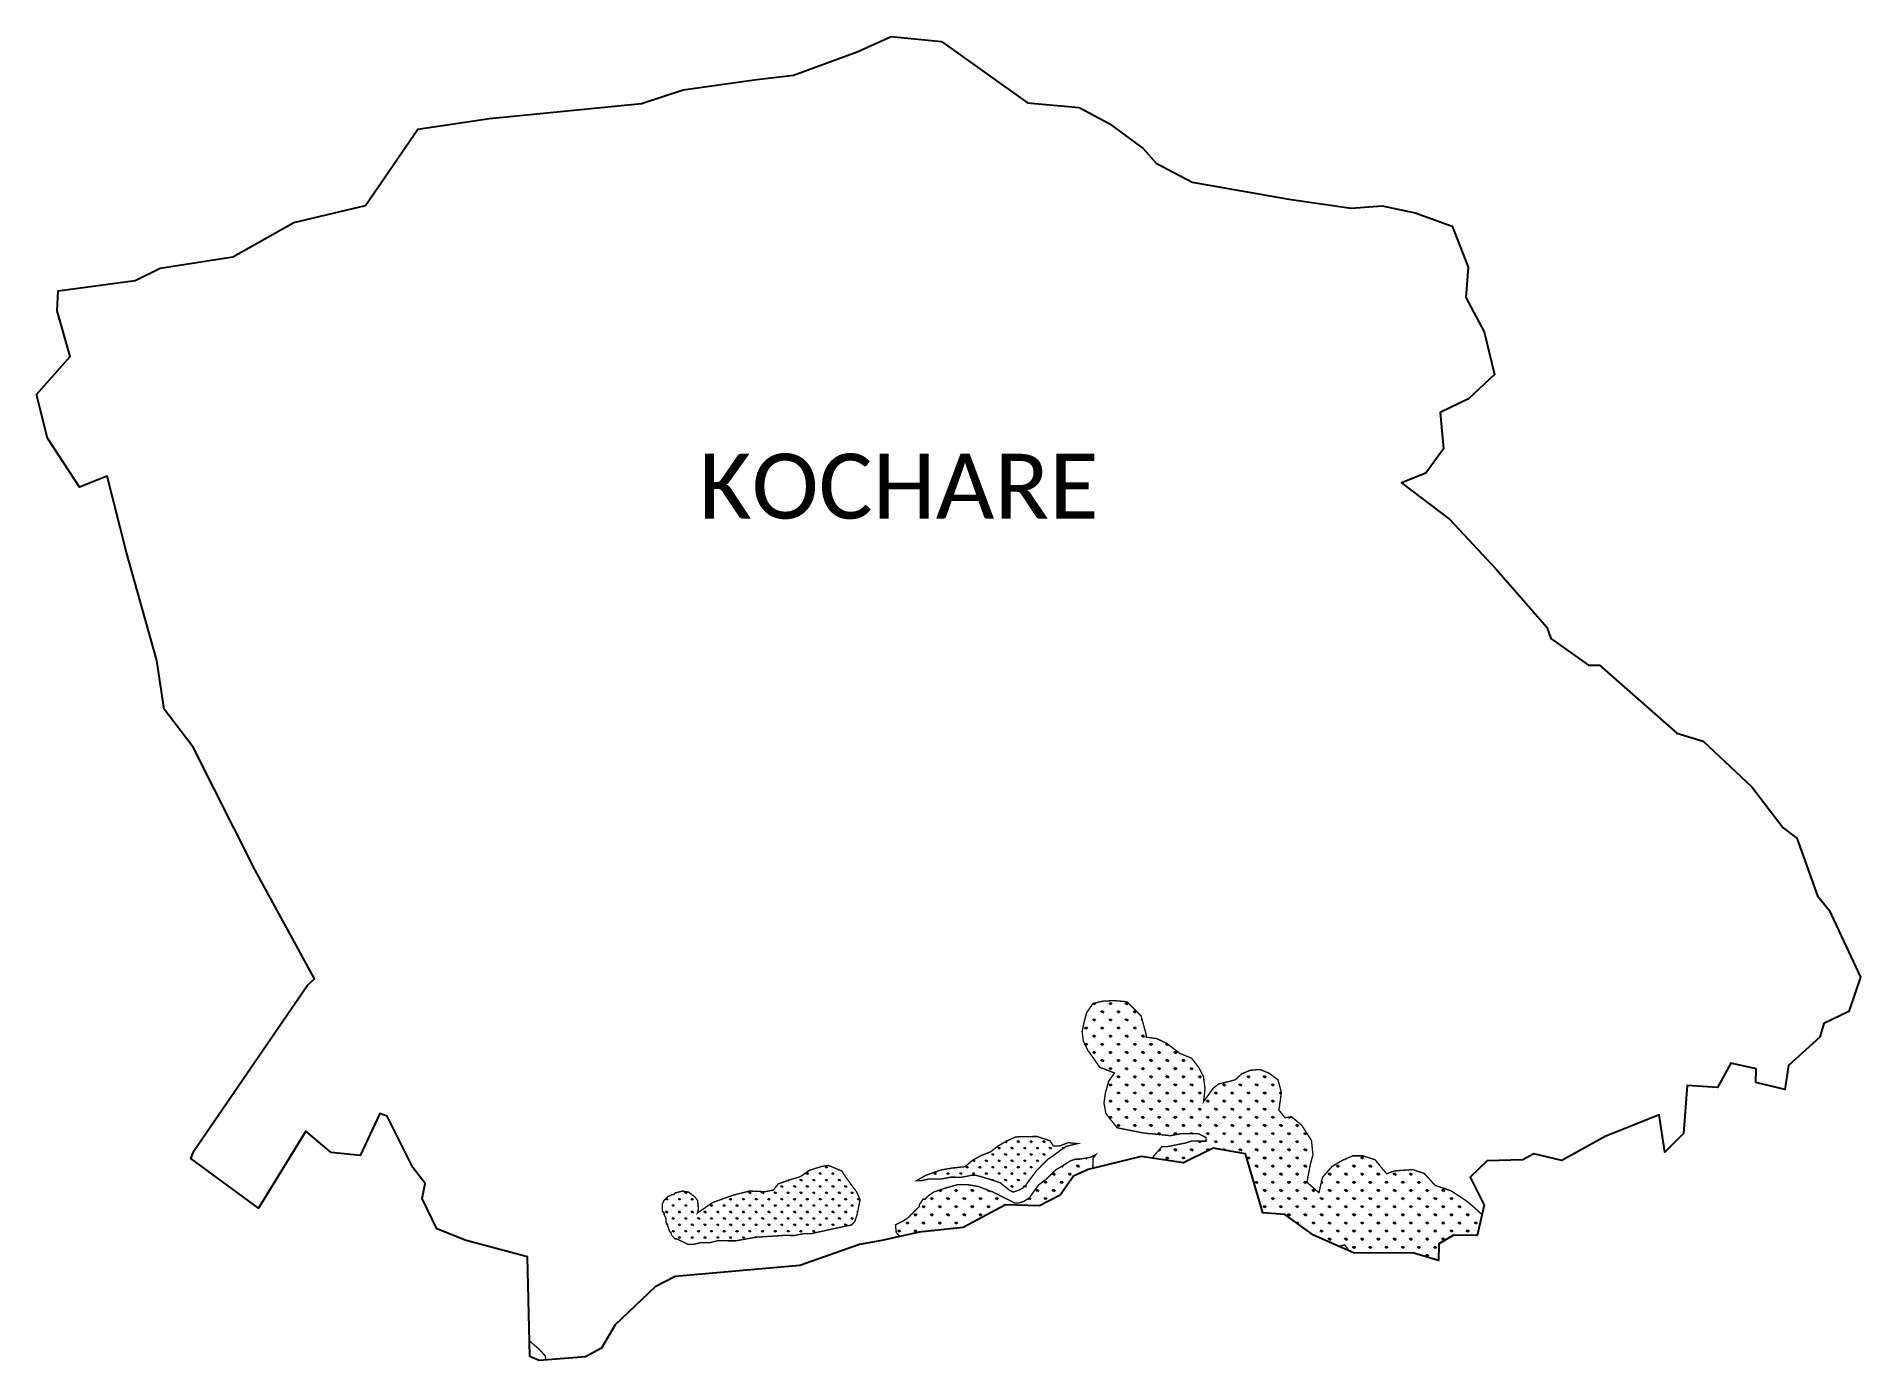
# Model space of a CAD drawing. Header units: metres. Extents: x 342825 to 346860, y 1762971 to 1765899.
import ezdxf

# ---------------------------------------------------------------- set-up
doc = ezdxf.new("R2010")
doc.units = ezdxf.units.M
for name, color, linetype in [('MANGROOVES', 112, 'Continuous'), ('VILLAGE BOUNDRY', 10, 'Continuous'), ('VILLAGE NAME', 250, 'Continuous')]:
    doc.layers.add(name, color=color, linetype=linetype)
pattern_1 = [(90, (0, 0), (-14.14213562, 14.14213562), [3.75, -24.53427126]), (45, (0, 0), (-14.14213562, 14.14213562), [3.75, -16.25]), (135, (0, 0), (-14.14213562, -14.14213562), [3.75, -16.25])]

msp = doc.modelspace()

# ---------------------------------------------------------------- hatches: boundary and pattern name
at = {"layer": 'MANGROOVES'}
h = msp.add_hatch(dxfattribs=at)
h.set_pattern_fill('GRASS', color=256)
h.paths.add_polyline_path([(345406.6, 1763599), (345396.6, 1763618.6), (345380.3, 1763639.8), (345354, 1763650.3), (345326.4, 1763671.9), (345302.9, 1763683.2), (345280.4, 1763686.2), (345278.8, 1763696.2), (345268.5, 1763733.3), (345237.5, 1763764.6), (345207.9, 1763767.1), (345184.3, 1763765.9), (345162.3, 1763760.8), (345147.9, 1763740.1), (345142.2, 1763718.1), (345138.2, 1763699), (345140.9, 1763677.4), (345151.6, 1763655.8), (345164.8, 1763637.8), (345176.7, 1763619.8), (345209.6, 1763607.1), (345196.8, 1763588.3), (345189.7, 1763562.8), (345186.5, 1763540.5), (345190.9, 1763516.9), (345215.6, 1763485.9), (345270.2, 1763474.9), (345286.4, 1763472.8), (345290.5, 1763472.8), (345331.1, 1763468.6), (345335.2, 1763468.6), (345355.5, 1763472.6), (345367.7, 1763472.6), (345379.8, 1763472.6), (345383.9, 1763472.6), (345396.1, 1763472.5), (345404.2, 1763468.4), (345412.3, 1763464.3), (345412.3, 1763460.3), (345412.3, 1763456.2), (345404.2, 1763456.2), (345392, 1763456.3), (345379.8, 1763456.3), (345367.6, 1763452.3), (345347.3, 1763448.3), (345327, 1763444.3), (345314.8, 1763444.3), (345296.4, 1763422.9), (345293.8, 1763418.6), (345362.1, 1763408.4), (345427.7, 1763440.7), (345499.2, 1763428.3), (345538.1, 1763298), (345586.7, 1763293.9), (345650, 1763248.4), (345706.3, 1763223.7), (345719, 1763226.8), (345727.8, 1763215.1), (345728.5, 1763214), (345738.6, 1763209.5), (345872, 1763208.8), (345926.4, 1763192.4), (345927, 1763229.5), (345959.3, 1763248.6), (346012.3, 1763247.7), (346022.9, 1763293.7), (346011.7, 1763304), (345990.1, 1763322.8), (345954.1, 1763346.6), (345918.9, 1763358.4), (345894.9, 1763384.9), (345868.5, 1763393.4), (345828.9, 1763390.4), (345811.8, 1763384), (345785.9, 1763415.3), (345759, 1763423.8), (345737, 1763423.8), (345713.3, 1763413.5), (345690.9, 1763400.3), (345670, 1763376.4), (345661.9, 1763342.4), (345635.5, 1763365.3), (345642.4, 1763402.5), (345648.7, 1763426.2), (345645.5, 1763457.9), (345623.6, 1763491.8), (345601.1, 1763510.4), (345587.3, 1763507.9), (345573.5, 1763524.8), (345578.9, 1763564), (345571.5, 1763591.7), (345551, 1763607), (345531.5, 1763614.6), (345510.2, 1763613.1), (345490.6, 1763604.9), (345477.1, 1763592), (345463.8, 1763588.3), (345440.2, 1763582.8), (345428.2, 1763573.3), (345406.8, 1763543.5), (345410.1, 1763572.3)])
h = msp.add_hatch(dxfattribs=at)
h.set_pattern_fill('GRASS', color=256, scale=20)
h.set_pattern_definition(pattern_1)
h.paths.add_polyline_path([(345054.8, 1763408.5), (345062.9, 1763416.6), (345075.1, 1763424.7), (345091.4, 1763436.8), (345103.6, 1763444.9), (345119.8, 1763448.9), (345128, 1763450.9), (345107.7, 1763453), (345089.2, 1763445.9), (345074.9, 1763445.5), (345067.1, 1763457.2), (345038.4, 1763466.6), (345009.1, 1763466.3), (344991.6, 1763465.6), (344970.9, 1763456.5), (344952.3, 1763445.5), (344936, 1763432.8), (344914.9, 1763424.5), (344896.2, 1763414.3), (344879.1, 1763399.7), (344850.9, 1763396.9), (344825.1, 1763392.3), (344792.7, 1763380.8), (344771.5, 1763368.7), (344782.5, 1763368.7), (344798.8, 1763372.7), (344806.9, 1763372.6), (344827.2, 1763372.6), (344847.5, 1763376.6), (344871.9, 1763376.5), (344892.2, 1763380.5), (344904.4, 1763380.5), (344932.8, 1763372.3), (344957.2, 1763364.1), (344977.4, 1763347.8), (344985.5, 1763343.7), (344997.7, 1763347.7), (345005.9, 1763351.8), (345009.9, 1763355.8), (345014, 1763355.8), (345014, 1763359.9), (345026.2, 1763376.1), (345038.5, 1763392.3)])
h = msp.add_hatch(dxfattribs=at)
h.set_pattern_fill('GRASS', color=256)
h.paths.add_polyline_path([(345119.3, 1763378.8), (345151.3, 1763393.8), (345161.7, 1763396.4), (345162.5, 1763418), (345168.5, 1763426.5), (345156.3, 1763420.4), (345131.9, 1763416.4), (345123.8, 1763416.4), (345111.6, 1763412.4), (345099.4, 1763404.3), (345079.1, 1763392.2), (345058.7, 1763371.9), (345042.4, 1763359.8), (345030.2, 1763343.6), (345022, 1763331.4), (345009.8, 1763323.3), (344997.6, 1763319.3), (344989.5, 1763319.3), (344981.4, 1763323.4), (344957.1, 1763335.7), (344940.9, 1763343.8), (344908.4, 1763356.1), (344884, 1763360.2), (344863.7, 1763360.3), (344835.3, 1763352.3), (344823.1, 1763348.2), (344810.9, 1763344.2), (344798.7, 1763336.1), (344790.5, 1763328), (344786.5, 1763328), (344778.3, 1763315.9), (344778.3, 1763311.8), (344766.1, 1763299.6), (344753.9, 1763287.5), (344741.7, 1763279.4), (344725.4, 1763271.3), (344727.1, 1763254.3), (344734.4, 1763245.6), (344777.4, 1763255.1), (344874.8, 1763265.4), (344968.4, 1763315.7), (345044.2, 1763312.9), (345089.7, 1763336.6)])
h = msp.add_hatch(dxfattribs=at)
h.set_pattern_fill('GRASS', color=256, scale=20)
h.set_pattern_definition(pattern_1)
h.paths.add_polyline_path([(344646.9, 1763327.1), (344639.7, 1763343.8), (344627.7, 1763359.7), (344614.8, 1763377.6), (344606.8, 1763390.1), (344577.4, 1763402.6), (344562, 1763400.2), (344534.9, 1763391.7), (344514.5, 1763377.5), (344487.6, 1763369.6), (344465.7, 1763361.4), (344455.5, 1763348.2), (344437.3, 1763344.5), (344402.3, 1763345.9), (344365.1, 1763336.4), (344320.6, 1763320.4), (344286.9, 1763297), (344289.6, 1763305.3), (344287.5, 1763325.4), (344281.4, 1763333), (344267.8, 1763343.6), (344254.5, 1763345.8), (344238.2, 1763341.8), (344234.2, 1763337.7), (344230.1, 1763337.7), (344222, 1763333.7), (344217.9, 1763329.6), (344213.8, 1763325.6), (344209.7, 1763317.5), (344209.7, 1763309.4), (344209.7, 1763301.2), (344213.8, 1763297.2), (344213.7, 1763293.1), (344217.8, 1763285), (344217.8, 1763276.8), (344221.8, 1763268.7), (344225.8, 1763256.5), (344229.9, 1763252.4), (344229.9, 1763248.4), (344238, 1763240.2), (344242, 1763240.2), (344250.1, 1763236.1), (344258.2, 1763232), (344266.4, 1763228), (344278.5, 1763227.9), (344294.8, 1763231.9), (344307, 1763231.9), (344315.1, 1763231.9), (344331.4, 1763235.9), (344335.4, 1763235.9), (344372, 1763235.8), (344416.7, 1763243.8), (344477.6, 1763247.7), (344502, 1763247.6), (344522.3, 1763251.6), (344538.5, 1763251.6), (344575.1, 1763259.6), (344611.7, 1763267.6), (344628.5, 1763270.9), (344635, 1763278.4), (344639.8, 1763291.1), (344644.7, 1763314.8)])

# ---------------------------------------------------------------- linework, layer by layer
at = {"color": 3}
for points in [[(344827.4, 1765888.5), (345017.3, 1765752.9), (345131.4, 1765742.2), (345198.1, 1765707.3), (345273.3, 1765651.7), (345302.1, 1765619), (345381.4, 1765577.2), (345595.2, 1765539.9), (345733.2, 1765519.7), (345801.9, 1765524.9), (345874.8, 1765509.7), (345956.6, 1765480), (345992.2, 1765388.9), (345987.2, 1765321.8), (346027.2, 1765246.4), (346050, 1765151.9), (345992.9, 1765097.7), (345930.1, 1765067.6), (345937.7, 1764987.2), (345898.2, 1764933.3), (345844.7, 1764912), (345951.4, 1764831.1), (346054.1, 1764721.6), (346165.8, 1764593.1), (346175, 1764568.2), (346258.3, 1764508.8), (346282.9, 1764509.1), (346453.8, 1764358.3), (346511.8, 1764340.6), (346619.4, 1764239.9), (346688.8, 1764149.4), (346719.2, 1764126.6), (346764.5, 1763999.1), (346790.4, 1763967.3), (346859.9, 1763818.7), (346834, 1763743.3), (346778.4, 1763716.2), (346769.8, 1763686.4), (346700.9, 1763623.9), (346692.5, 1763570.4), (346628.5, 1763586.2), (346629.2, 1763616.3), (346573.2, 1763628.9), (346543.4, 1763575.2), (346476.4, 1763579.1), (346468.1, 1763473.4), (346427.4, 1763432.2), (346414.5, 1763514.2), (346295.1, 1763466.9), (346199, 1763413.6), (346137, 1763428.3), (346113, 1763415.2), (346034.1, 1763412.4), (345996.6, 1763376.7), (346027.8, 1763315), (346012.3, 1763247.7), (345959.3, 1763248.6), (345927, 1763229.5), (345926.4, 1763192.4), (345872, 1763208.8), (345738.6, 1763209.5), (345650, 1763248.4), (345586.7, 1763293.9), (345538.1, 1763298), (345499.2, 1763428.3), (345427.7, 1763440.7), (345362.1, 1763408.4), (345268.7, 1763422.4), (345151.3, 1763393.8), (345119.3, 1763378.8), (345089.7, 1763336.6), (345044.2, 1763312.9), (344968.4, 1763315.7), (344874.8, 1763265.4), (344777.4, 1763255.1), (344694.9, 1763236.9), (344646, 1763227.5), (344514, 1763180.9), (344237.8, 1763156.7), (344194, 1763134.2), (344105.2, 1763050.1), (344075, 1762998.2), (344039.4, 1762979.2), (343937.6, 1762971.5), (343916.6, 1762980.1), (343911.5, 1763200.3), (343775.5, 1763236.2), (343710.9, 1763262.5), (343678.1, 1763329.4), (343684.9, 1763362.9), (343657.8, 1763397.7), (343600.9, 1763511.7), (343585, 1763517.3), (343541.3, 1763424.6), (343476.9, 1763431.3), (343420.8, 1763478.1), (343316.5, 1763307.8), (343166.6, 1763417.8), (343174, 1763435.8), (343424.9, 1763801.2), (343440.3, 1763815.6), (343308.4, 1764057.1), (343171.8, 1764327.7), (343108.1, 1764411.6), (343091.7, 1764519.5), (343024.5, 1764758.3), (342982, 1764927.1), (342920.6, 1764903), (342849.6, 1765011.2), (342825.4, 1765107.9), (342899.9, 1765191.9), (342871.2, 1765292.6), (342873.4, 1765336.9), (343043.4, 1765359.6), (343099.3, 1765386.8), (343260, 1765412.3), (343394.3, 1765487.7), (343553.3, 1765525.6), (343668.7, 1765694.5), (343827.3, 1765717.7), (344163.8, 1765751)], [(344256, 1765781.7), (344418.4, 1765804), (344499.6, 1765814), (344640.6, 1765865.7), (344715.5, 1765899.4)], [(344715.5, 1765899.4), (344827.4, 1765888.5)]]:
    msp.add_lwpolyline(points, dxfattribs=at)
at = {"layer": 'MANGROOVES', "const_width": 3.05, "flags": 128}
for points in [[(346022.9, 1763293.7), (346011.7, 1763304), (345990.1, 1763322.8), (345954.1, 1763346.6), (345918.9, 1763358.4), (345894.9, 1763384.9), (345868.5, 1763393.4), (345828.9, 1763390.4), (345811.8, 1763384), (345785.9, 1763415.3), (345759, 1763423.8), (345737, 1763423.8), (345713.3, 1763413.5), (345690.9, 1763400.3), (345670, 1763376.4), (345661.9, 1763342.4), (345635.5, 1763365.3), (345642.4, 1763402.5), (345648.7, 1763426.2), (345645.5, 1763457.9), (345623.6, 1763491.8), (345601.1, 1763510.4), (345587.3, 1763507.9), (345573.5, 1763524.8), (345578.9, 1763564), (345571.5, 1763591.7), (345551, 1763607), (345531.5, 1763614.6), (345510.2, 1763613.1), (345490.6, 1763604.9), (345477.1, 1763592), (345463.8, 1763588.3), (345440.2, 1763582.8), (345428.2, 1763573.3), (345406.8, 1763543.5), (345410.1, 1763572.3), (345406.6, 1763599), (345396.6, 1763618.6), (345380.3, 1763639.8), (345354, 1763650.3), (345326.4, 1763671.9), (345302.9, 1763683.2), (345280.4, 1763686.2), (345278.8, 1763696.2), (345268.5, 1763733.3), (345237.5, 1763764.6), (345207.9, 1763767.1), (345184.3, 1763765.9), (345162.3, 1763760.8), (345147.9, 1763740.1), (345142.2, 1763718.1), (345138.2, 1763699), (345140.9, 1763677.4), (345151.6, 1763655.8), (345164.8, 1763637.8), (345176.7, 1763619.8), (345209.6, 1763607.1), (345196.8, 1763588.3), (345189.7, 1763562.8), (345186.5, 1763540.5), (345190.9, 1763516.9), (345215.6, 1763485.9), (345270.2, 1763474.9), (345286.4, 1763472.8), (345290.5, 1763472.8), (345331.1, 1763468.6), (345335.2, 1763468.6), (345355.5, 1763472.6), (345367.7, 1763472.6), (345379.8, 1763472.6), (345383.9, 1763472.6), (345396.1, 1763472.5), (345404.2, 1763468.4), (345412.3, 1763464.3), (345412.3, 1763460.3), (345412.3, 1763456.2), (345404.2, 1763456.2), (345392, 1763456.3), (345379.8, 1763456.3), (345367.6, 1763452.3), (345347.3, 1763448.3), (345327, 1763444.3), (345314.8, 1763444.3), (345296.4, 1763422.9), (345293.8, 1763418.6)], [(345161.7, 1763396.4), (345162.5, 1763418), (345168.5, 1763426.5), (345156.3, 1763420.4), (345131.9, 1763416.4), (345123.8, 1763416.4), (345111.6, 1763412.4), (345099.4, 1763404.3), (345079.1, 1763392.2), (345058.7, 1763371.9), (345042.4, 1763359.8), (345030.2, 1763343.6), (345022, 1763331.4), (345009.8, 1763323.3), (344997.6, 1763319.3), (344989.5, 1763319.3), (344981.4, 1763323.4), (344957.1, 1763335.7), (344940.9, 1763343.8), (344908.4, 1763356.1), (344884, 1763360.2), (344863.7, 1763360.3), (344835.3, 1763352.3), (344823.1, 1763348.2), (344810.9, 1763344.2), (344798.7, 1763336.1), (344790.5, 1763328), (344786.5, 1763328), (344778.3, 1763315.9), (344778.3, 1763311.8), (344766.1, 1763299.6), (344753.9, 1763287.5), (344741.7, 1763279.4), (344725.4, 1763271.3), (344727.1, 1763254.3), (344734.4, 1763245.6)], [(345706.3, 1763223.7), (345719, 1763226.8), (345727.8, 1763215.1), (345728.5, 1763214)], [(345706.3, 1763223.7), (345719, 1763226.8), (345727.8, 1763215.1), (345728.5, 1763214)], [(343951.9, 1762972.6), (343950.8, 1762981.4), (343938.1, 1762995.2), (343916.5, 1763013.7), (343915.8, 1763014.3)], [(343951.9, 1762972.6), (343950.8, 1762981.4), (343938.1, 1762995.2), (343916.5, 1763013.7), (343915.8, 1763014.3)]]:
    msp.add_lwpolyline(points, dxfattribs=at)
for points in [[(345054.8, 1763408.5), (345062.9, 1763416.6), (345075.1, 1763424.7), (345091.4, 1763436.8), (345103.6, 1763444.9), (345119.8, 1763448.9), (345128, 1763450.9), (345107.7, 1763453), (345089.2, 1763445.9), (345074.9, 1763445.5), (345067.1, 1763457.2), (345038.4, 1763466.6), (345009.1, 1763466.3), (344991.6, 1763465.6), (344970.9, 1763456.5), (344952.3, 1763445.5), (344936, 1763432.8), (344914.9, 1763424.5), (344896.2, 1763414.3), (344879.1, 1763399.7), (344850.9, 1763396.9), (344825.1, 1763392.3), (344792.7, 1763380.8), (344771.5, 1763368.7), (344782.5, 1763368.7), (344798.8, 1763372.7), (344806.9, 1763372.6), (344827.2, 1763372.6), (344847.5, 1763376.6), (344871.9, 1763376.5), (344892.2, 1763380.5), (344904.4, 1763380.5), (344932.8, 1763372.3), (344957.2, 1763364.1), (344977.4, 1763347.8), (344985.5, 1763343.7), (344997.7, 1763347.7), (345005.9, 1763351.8), (345009.9, 1763355.8), (345014, 1763355.8), (345014, 1763359.9), (345026.2, 1763376.1), (345038.5, 1763392.3)], [(344646.9, 1763327.1), (344639.7, 1763343.8), (344627.7, 1763359.7), (344614.8, 1763377.6), (344606.8, 1763390.1), (344577.4, 1763402.6), (344562, 1763400.2), (344534.9, 1763391.7), (344514.5, 1763377.5), (344487.6, 1763369.6), (344465.7, 1763361.4), (344455.5, 1763348.2), (344437.3, 1763344.5), (344402.3, 1763345.9), (344365.1, 1763336.4), (344320.6, 1763320.4), (344286.9, 1763297), (344289.6, 1763305.3), (344287.5, 1763325.4), (344281.4, 1763333), (344267.8, 1763343.6), (344254.5, 1763345.8), (344238.2, 1763341.8), (344234.2, 1763337.7), (344230.1, 1763337.7), (344222, 1763333.7), (344217.9, 1763329.6), (344213.8, 1763325.6), (344209.7, 1763317.5), (344209.7, 1763309.4), (344209.7, 1763301.2), (344213.8, 1763297.2), (344213.7, 1763293.1), (344217.8, 1763285), (344217.8, 1763276.8), (344221.8, 1763268.7), (344225.8, 1763256.5), (344229.9, 1763252.4), (344229.9, 1763248.4), (344238, 1763240.2), (344242, 1763240.2), (344250.1, 1763236.1), (344258.2, 1763232), (344266.4, 1763228), (344278.5, 1763227.9), (344294.8, 1763231.9), (344307, 1763231.9), (344315.1, 1763231.9), (344331.4, 1763235.9), (344335.4, 1763235.9), (344372, 1763235.8), (344416.7, 1763243.8), (344477.6, 1763247.7), (344502, 1763247.6), (344522.3, 1763251.6), (344538.5, 1763251.6), (344575.1, 1763259.6), (344611.7, 1763267.6), (344628.5, 1763270.9), (344635, 1763278.4), (344639.8, 1763291.1), (344644.7, 1763314.8)]]:
    msp.add_lwpolyline(points, close=True, dxfattribs=at)
at = {"layer": 'VILLAGE BOUNDRY', "color": 3}
msp.add_lwpolyline([(344163.8, 1765751), (344256, 1765781.7)], dxfattribs=at)

# ---------------------------------------------------------------- texts
at = {"layer": 'VILLAGE NAME', "insert": (344290.8, 1764976.8), "char_height": 143.7, "attachment_point": 1, "rotation": 359.9793}
msp.add_mtext_dynamic_manual_height_columns('{\\fCalibri|b0|i0|c0|p34;KOCHARE}', width=1418, gutter_width=718.5, heights=[0], dxfattribs=at)
msp.add_mtext_dynamic_manual_height_columns('{\\fCalibri|b0|i0|c0|p34;KOCHARE}', width=1418, gutter_width=718.5, heights=[0], dxfattribs=at)

doc.saveas('drawing.dxf')
